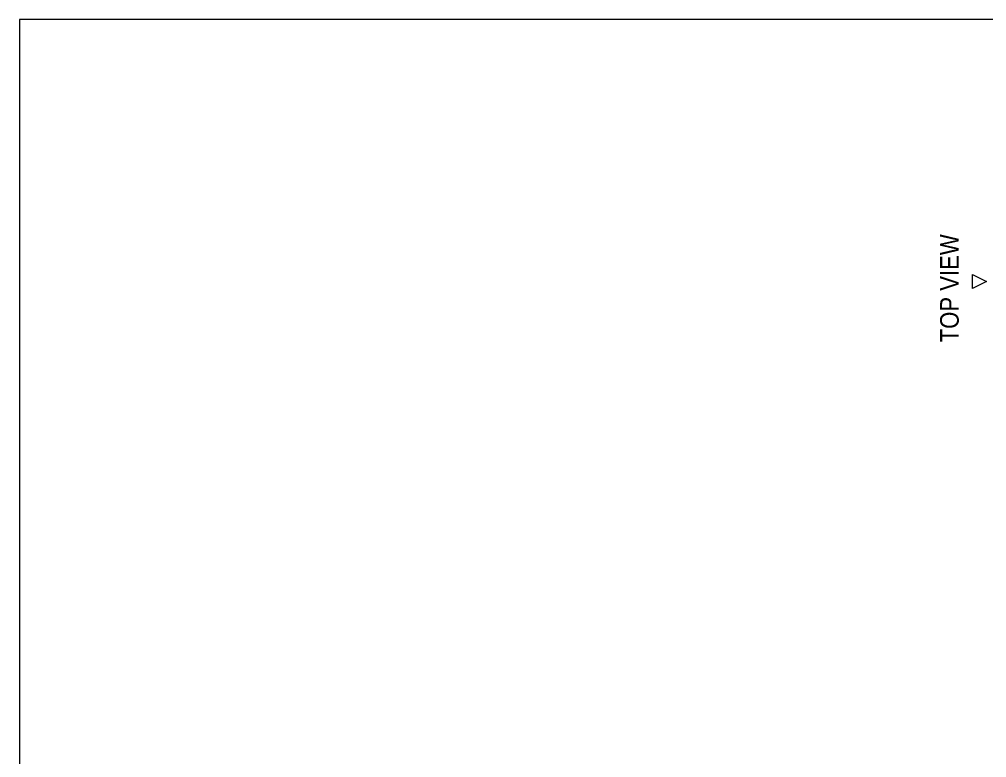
# Model space of a CAD drawing. Header units: millimetres. Extents: x 2 to 579, y 1 to 825.
# Drawn here: x 5 to 134.9, y 725.8 to 825 of the extents above; entities that cross this region are included whole.
import ezdxf

# ---------------------------------------------------------------- set-up
doc = ezdxf.new("R2010")
doc.units = ezdxf.units.MM
doc.linetypes.add('XKITLINE00', pattern=[0])
doc.layers.add('DrawingSheet', color=5, linetype='Continuous', lineweight=0)
doc.layers.add('OtherObjectType', color=7, linetype='Continuous', lineweight=0)
doc.styles.add('ARIAL', font='ARIAL.TTF')

# ---------------------------------------------------------------- blocks, each defined once
blk = doc.blocks.new('*A114')
at = {"layer": 'DrawingSheet', "color": 5, "linetype": 'XKITLINE00', "lineweight": 0}
for p, q in [((579, 825), (5, 825)), ((5, 825), (5, 5))]:
    blk.add_line(p, q, dxfattribs=at)
blk = doc.blocks.new('*A277')
at = {"layer": 'OtherObjectType', "color": 7, "linetype": 'XKITLINE00', "lineweight": 0}
for p, q in [((133.07, 788.82), (133.07, 790.7)), ((133.07, 790.7), (134.95, 789.76)), ((134.95, 789.76), (133.07, 788.82)), ((134.95, 789.76), (134.95, 789.76)), ((236.46, 763.65), (237.4, 765.52)), ((237.4, 765.52), (238.34, 763.65)), ((237.4, 765.52), (237.4, 765.52)), ((238.34, 763.65), (236.46, 763.65)), ((229.43, 751.52), (236.12, 751.52))]:
    blk.add_line(p, q, dxfattribs=at)
at = {"layer": 'OtherObjectType', "color": 7, "style": 'ARIAL', "width": 0.85}
blk.add_text('TOP VIEW', height=2.5, rotation=90, dxfattribs=at).set_placement((131.2, 781.61))
for s, p in [('FRONT VIEW', (226.94, 759.27)), ('F', (229.43, 752.27)), ('F', (234.08, 752.27)), ('-', (232.22, 752.27))]:
    blk.add_text(s, height=2.5, dxfattribs=at).set_placement(p)

msp = doc.modelspace()

# ---------------------------------------------------------------- block references
at = {"lineweight": 0}
msp.add_blockref('*A114', (0, 0), dxfattribs=at)
at = {"layer": 'OtherObjectType', "lineweight": 0}
msp.add_blockref('*A277', (0, 0), dxfattribs=at)

doc.saveas('drawing.dxf')
